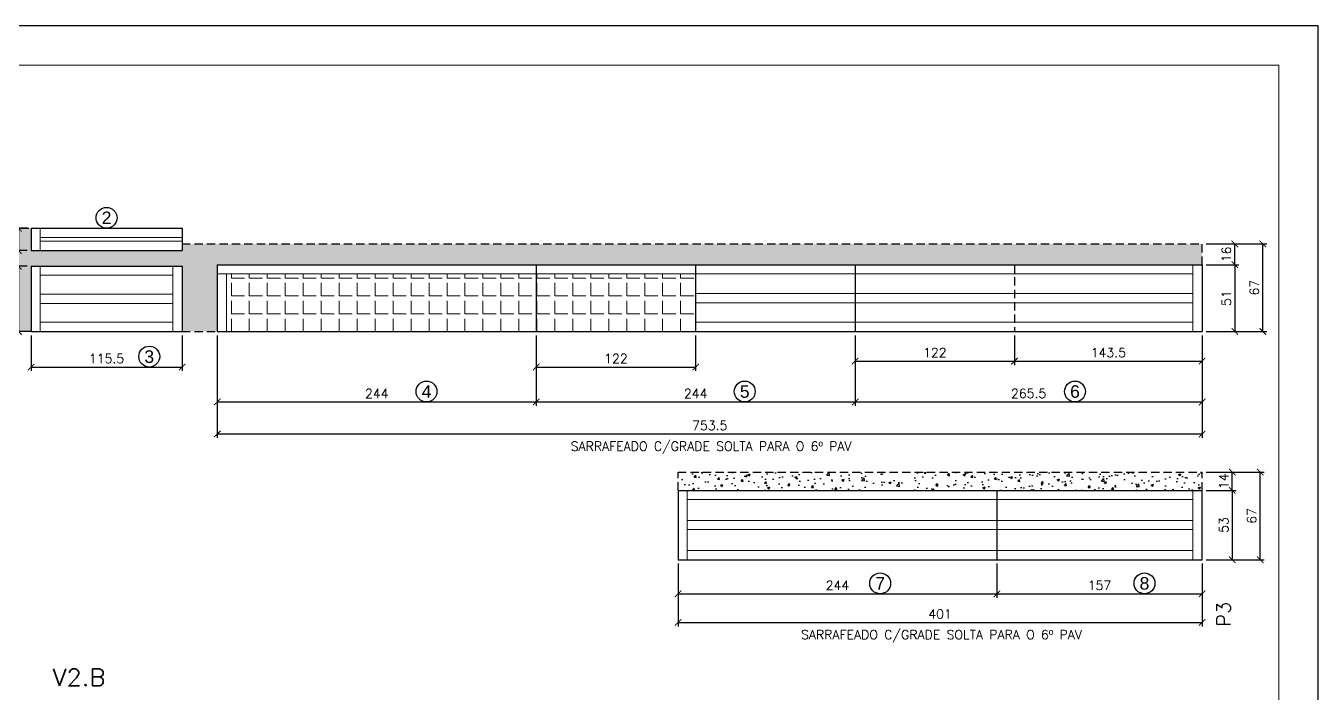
# Model space of a CAD drawing. Extents: x -23436 to 4767, y -4638 to 9755.
# Drawn here: x -15425 to -14436, y 6921 to 7432 of the extents above; entities that cross this region are included whole.
import ezdxf
from ezdxf.enums import TextEntityAlignment as Align

# ---------------------------------------------------------------- set-up
doc = ezdxf.new("R2010")
doc.units = 0
doc.header["$PDMODE"] = 2
doc.header["$PDSIZE"] = 10
doc.linetypes.add('HIDDEN', pattern=[9.525, 6.35, -3.175])
doc.layers.get('0').update_dxf_attribs({"lineweight": 13})
doc.layers.get('Defpoints').update_dxf_attribs({"lineweight": 13})
for name, color, linetype in [('Concreto', 250, 'HIDDEN'), ('Cota', 4, 'Continuous'), ('MB Logo', 255, 'Continuous'), ('Painéis', 200, 'Continuous'), ('Romaneio', 10, 'Continuous')]:
    doc.layers.add(name, color=color, linetype=linetype)
for name, color, linetype, lineweight in [('FOLHA MB', 7, 'Continuous', 13), ('Sarr 2.2x7', 40, 'Continuous', 9), ('Texto Seção', 7, 'Continuous', 15)]:
    doc.layers.add(name, color=color, linetype=linetype, lineweight=lineweight)
doc.layers.add('Laje_Perimetro', color=7, linetype='Continuous', plot=False)
doc.styles.add('ARIAL', font='arial.ttf', dxfattribs={"oblique": 15, "height": 25})
doc.styles.add('REGUA-120', font='ROMANS.shx', dxfattribs={"height": 15})
doc.styles.add('ROMANS', font='romans.shx')
doc.dimstyles.new('Cota Paínel', dxfattribs={"dimtxt": 7, "dimasz": 5, "dimexe": 3, "dimexo": 3, "dimgap": 3, "dimtad": 1, "dimdec": 1, "dimzin": 12, "dimdsep": 46, "dimtxsty": 'ROMANS', "dimblk": 'ARCHTICK', "dimcen": 0, "dimclrd": 4, "dimclre": 4, "dimclrt": 1, "dimadec": 1, "dimazin": 3, "dimtfac": 1, "dimtdec": 1, "dimtmove": 0, "dimatfit": 3, "dimldrblk": 'OBLIQUE', "dimfxl": 1, "dimtolj": 1, "dimtzin": 12, "dimarcsym": 0})
pattern_1 = [(0, (187.098, 254.14), (0, 13.75), [10, -3.75]), (90, (187.098, 254.14), (-13.75, 8e-16), [10, -3.75])]

# ---------------------------------------------------------------- blocks, each defined once
blk = doc.blocks.new('A$C169d8357')
at = {"layer": 'FOLHA MB', "color": 1}
for points in [[(0, 1199.94), (0, 149.94), (1485.02, 149.94), (1485.02, 1199.94)], [(70, 1169.94), (70, 179.94), (1455.02, 179.94), (1455.02, 1169.94)]]:
    blk.add_lwpolyline(points, close=True, dxfattribs=at)
blk = doc.blocks.new('_ArchTick')
at = {"color": 0, "linetype": 'ByBlock', "const_width": 0.15}
blk.add_lwpolyline([(-0.5, -0.5), (0.5, 0.5)], dxfattribs=at)
blk = doc.blocks.new('*D250')
at = {"layer": 'Cota', "color": 4, "lineweight": -2, "transparency": 16777216}
for p, q in [((-15421.14, 7195.26), (-15421.14, 7168)), ((-15305.64, 7195.26), (-15305.64, 7168)), ((-15421.14, 7171), (-15305.64, 7171))]:
    blk.add_line(p, q, dxfattribs=at)
at = {"layer": 'Defpoints', "color": 0, "transparency": 16777216}
for p in [(-15421.14, 7198.26), (-15305.64, 7198.26), (-15305.64, 7171)]:
    blk.add_point(p, dxfattribs=at)
at = {"layer": 'Cota', "color": 4, "lineweight": -2, "transparency": 16777216, "xscale": 5, "yscale": 5, "zscale": 5, "rotation": 180}
blk.add_blockref('_ArchTick', (-15421.14, 7171), dxfattribs=at)
at = {"layer": 'Cota', "color": 4, "lineweight": -2, "transparency": 16777216, "xscale": 5, "yscale": 5, "zscale": 5}
blk.add_blockref('_ArchTick', (-15305.64, 7171), dxfattribs=at)
at = {"layer": 'Cota', "color": 1, "transparency": 16777216, "insert": (-15363.39, 7177.5), "char_height": 7, "attachment_point": 5, "style": 'ROMANS'}
blk.add_mtext('\\A1;115.5', dxfattribs=at)
blk = doc.blocks.new('_OBLIQUE')
at = {"color": 0, "linetype": 'ByBlock', "lineweight": -2}
for p, q in [((0, 0), (-1, 0)), ((-0.5, -0.5), (0.5, 0.5))]:
    blk.add_line(p, q, dxfattribs=at)
blk = doc.blocks.new('*D251')
at = {"layer": 'Cota', "color": 4, "lineweight": -2, "transparency": 16777216}
for p, q in [((-15278.64, 7195.26), (-15278.64, 7141.26)), ((-15034.64, 7195.26), (-15034.64, 7141.26)), ((-15278.64, 7144.26), (-15034.64, 7144.26))]:
    blk.add_line(p, q, dxfattribs=at)
at = {"layer": 'Defpoints', "color": 0, "transparency": 16777216}
for p in [(-15278.64, 7198.26), (-15034.64, 7198.26), (-15034.64, 7144.26)]:
    blk.add_point(p, dxfattribs=at)
at = {"layer": 'Cota', "color": 4, "lineweight": -2, "transparency": 16777216, "xscale": 5, "yscale": 5, "zscale": 5, "rotation": 180}
blk.add_blockref('_ArchTick', (-15278.64, 7144.26), dxfattribs=at)
at = {"layer": 'Cota', "color": 4, "lineweight": -2, "transparency": 16777216, "xscale": 5, "yscale": 5, "zscale": 5}
blk.add_blockref('_ArchTick', (-15034.64, 7144.26), dxfattribs=at)
at = {"layer": 'Cota', "color": 1, "transparency": 16777216, "insert": (-15156.64, 7150.76), "char_height": 7, "attachment_point": 5, "style": 'ROMANS'}
blk.add_mtext('\\A1;244', dxfattribs=at)
blk = doc.blocks.new('*D252')
at = {"layer": 'Cota', "color": 4, "lineweight": -2, "transparency": 16777216}
for p, q in [((-15034.64, 7195.26), (-15034.64, 7168)), ((-14912.64, 7195.26), (-14912.64, 7168)), ((-15034.64, 7171), (-14912.64, 7171))]:
    blk.add_line(p, q, dxfattribs=at)
at = {"layer": 'Defpoints', "color": 0, "transparency": 16777216}
for p in [(-15034.64, 7198.26), (-14912.64, 7198.26), (-14912.64, 7171)]:
    blk.add_point(p, dxfattribs=at)
at = {"layer": 'Cota', "color": 4, "lineweight": -2, "transparency": 16777216, "xscale": 5, "yscale": 5, "zscale": 5, "rotation": 180}
blk.add_blockref('_ArchTick', (-15034.64, 7171), dxfattribs=at)
at = {"layer": 'Cota', "color": 4, "lineweight": -2, "transparency": 16777216, "xscale": 5, "yscale": 5, "zscale": 5}
blk.add_blockref('_ArchTick', (-14912.64, 7171), dxfattribs=at)
at = {"layer": 'Cota', "color": 1, "transparency": 16777216, "insert": (-14973.64, 7177.5), "char_height": 7, "attachment_point": 5, "style": 'ROMANS'}
blk.add_mtext('\\A1;122', dxfattribs=at)
blk = doc.blocks.new('*D253')
at = {"layer": 'Cota', "color": 4, "lineweight": -2, "transparency": 16777216}
for p, q in [((-15034.64, 7195.26), (-15034.64, 7141.26)), ((-14790.64, 7195.26), (-14790.64, 7141.26)), ((-15034.64, 7144.26), (-14790.64, 7144.26))]:
    blk.add_line(p, q, dxfattribs=at)
at = {"layer": 'Defpoints', "color": 0, "transparency": 16777216}
for p in [(-15034.64, 7198.26), (-14790.64, 7198.26), (-14790.64, 7144.26)]:
    blk.add_point(p, dxfattribs=at)
at = {"layer": 'Cota', "color": 4, "lineweight": -2, "transparency": 16777216, "xscale": 5, "yscale": 5, "zscale": 5, "rotation": 180}
blk.add_blockref('_ArchTick', (-15034.64, 7144.26), dxfattribs=at)
at = {"layer": 'Cota', "color": 4, "lineweight": -2, "transparency": 16777216, "xscale": 5, "yscale": 5, "zscale": 5}
blk.add_blockref('_ArchTick', (-14790.64, 7144.26), dxfattribs=at)
at = {"layer": 'Cota', "color": 1, "transparency": 16777216, "insert": (-14912.64, 7150.76), "char_height": 7, "attachment_point": 5, "style": 'ROMANS'}
blk.add_mtext('\\A1;244', dxfattribs=at)
blk = doc.blocks.new('*D254')
at = {"layer": 'Cota', "color": 4, "lineweight": -2, "transparency": 16777216}
for p, q in [((-14790.64, 7195.26), (-14790.64, 7172.54)), ((-14668.64, 7195.26), (-14668.64, 7172.54)), ((-14790.64, 7175.54), (-14668.64, 7175.54))]:
    blk.add_line(p, q, dxfattribs=at)
at = {"layer": 'Defpoints', "color": 0, "transparency": 16777216}
for p in [(-14790.64, 7198.26), (-14668.64, 7198.26), (-14668.64, 7175.54)]:
    blk.add_point(p, dxfattribs=at)
at = {"layer": 'Cota', "color": 4, "lineweight": -2, "transparency": 16777216, "xscale": 5, "yscale": 5, "zscale": 5, "rotation": 180}
blk.add_blockref('_ArchTick', (-14790.64, 7175.54), dxfattribs=at)
at = {"layer": 'Cota', "color": 4, "lineweight": -2, "transparency": 16777216, "xscale": 5, "yscale": 5, "zscale": 5}
blk.add_blockref('_ArchTick', (-14668.64, 7175.54), dxfattribs=at)
at = {"layer": 'Cota', "color": 1, "transparency": 16777216, "insert": (-14729.64, 7182.04), "char_height": 7, "attachment_point": 5, "style": 'ROMANS'}
blk.add_mtext('\\A1;122', dxfattribs=at)
blk = doc.blocks.new('*D255')
at = {"layer": 'Cota', "color": 4, "lineweight": -2, "transparency": 16777216}
for p, q in [((-14668.64, 7195.26), (-14668.64, 7172.54)), ((-14525.14, 7195.26), (-14525.14, 7172.54)), ((-14668.64, 7175.54), (-14525.14, 7175.54))]:
    blk.add_line(p, q, dxfattribs=at)
at = {"layer": 'Defpoints', "color": 0, "transparency": 16777216}
for p in [(-14668.64, 7198.26), (-14525.14, 7198.26), (-14525.14, 7175.54)]:
    blk.add_point(p, dxfattribs=at)
at = {"layer": 'Cota', "color": 4, "lineweight": -2, "transparency": 16777216, "xscale": 5, "yscale": 5, "zscale": 5, "rotation": 180}
blk.add_blockref('_ArchTick', (-14668.64, 7175.54), dxfattribs=at)
at = {"layer": 'Cota', "color": 4, "lineweight": -2, "transparency": 16777216, "xscale": 5, "yscale": 5, "zscale": 5}
blk.add_blockref('_ArchTick', (-14525.14, 7175.54), dxfattribs=at)
at = {"layer": 'Cota', "color": 1, "transparency": 16777216, "insert": (-14596.89, 7182.04), "char_height": 7, "attachment_point": 5, "style": 'ROMANS'}
blk.add_mtext('\\A1;143.5', dxfattribs=at)
blk = doc.blocks.new('*D256')
at = {"layer": 'Cota', "color": 4, "lineweight": -2, "transparency": 16777216}
for p, q in [((-14790.64, 7195.26), (-14790.64, 7141.26)), ((-14525.14, 7195.26), (-14525.14, 7141.26)), ((-14790.64, 7144.26), (-14525.14, 7144.26))]:
    blk.add_line(p, q, dxfattribs=at)
at = {"layer": 'Defpoints', "color": 0, "transparency": 16777216}
for p in [(-14790.64, 7198.26), (-14525.14, 7198.26), (-14525.14, 7144.26)]:
    blk.add_point(p, dxfattribs=at)
at = {"layer": 'Cota', "color": 4, "lineweight": -2, "transparency": 16777216, "xscale": 5, "yscale": 5, "zscale": 5, "rotation": 180}
blk.add_blockref('_ArchTick', (-14790.64, 7144.26), dxfattribs=at)
at = {"layer": 'Cota', "color": 4, "lineweight": -2, "transparency": 16777216, "xscale": 5, "yscale": 5, "zscale": 5}
blk.add_blockref('_ArchTick', (-14525.14, 7144.26), dxfattribs=at)
at = {"layer": 'Cota', "color": 1, "transparency": 16777216, "insert": (-14657.89, 7150.76), "char_height": 7, "attachment_point": 5, "style": 'ROMANS'}
blk.add_mtext('\\A1;265.5', dxfattribs=at)
blk = doc.blocks.new('*D257')
at = {"layer": 'Cota', "color": 4, "lineweight": -2, "transparency": 16777216}
for p, q in [((-15424.14, 7277.26), (-15433.82, 7277.26)), ((-15430.82, 7277.26), (-15430.82, 7260.26)), ((-15424.14, 7260.26), (-15433.82, 7260.26))]:
    blk.add_line(p, q, dxfattribs=at)
at = {"layer": 'Defpoints', "color": 0, "transparency": 16777216}
for p in [(-15421.14, 7277.26), (-15430.82, 7260.26), (-15421.14, 7260.26)]:
    blk.add_point(p, dxfattribs=at)
at = {"layer": 'Cota', "color": 4, "lineweight": -2, "transparency": 16777216, "xscale": 5, "yscale": 5, "zscale": 5}
for p, rotation in [((-15430.82, 7277.26), 90), ((-15430.82, 7260.26), 270)]:
    blk.add_blockref('_ArchTick', p, dxfattribs=dict(at, rotation=rotation))
at = {"layer": 'Cota', "color": 1, "transparency": 16777216, "insert": (-15437.32, 7268.76), "char_height": 7, "attachment_point": 5, "rotation": 90, "style": 'ROMANS'}
blk.add_mtext('\\A1;17', dxfattribs=at)
blk = doc.blocks.new('*D258')
at = {"layer": 'Cota', "color": 4, "lineweight": -2, "transparency": 16777216}
for p, q in [((-15424.14, 7248.26), (-15433.82, 7248.26)), ((-15430.82, 7248.26), (-15430.82, 7198.26)), ((-15424.14, 7198.26), (-15433.82, 7198.26))]:
    blk.add_line(p, q, dxfattribs=at)
at = {"layer": 'Defpoints', "color": 0, "transparency": 16777216}
for p in [(-15421.14, 7248.26), (-15430.82, 7198.26), (-15421.14, 7198.26)]:
    blk.add_point(p, dxfattribs=at)
at = {"layer": 'Cota', "color": 4, "lineweight": -2, "transparency": 16777216, "xscale": 5, "yscale": 5, "zscale": 5}
for p, rotation in [((-15430.82, 7248.26), 90), ((-15430.82, 7198.26), 270)]:
    blk.add_blockref('_ArchTick', p, dxfattribs=dict(at, rotation=rotation))
at = {"layer": 'Cota', "color": 1, "transparency": 16777216, "insert": (-15437.32, 7223.26), "char_height": 7, "attachment_point": 5, "rotation": 90, "style": 'ROMANS'}
blk.add_mtext('\\A1;50', dxfattribs=at)
blk = doc.blocks.new('*D259')
at = {"layer": 'Cota', "color": 4, "lineweight": -2, "transparency": 16777216}
for p, q in [((-14522.14, 7249.26), (-14497.05, 7249.26)), ((-14500.05, 7249.26), (-14500.05, 7198.26)), ((-14522.14, 7198.26), (-14497.05, 7198.26))]:
    blk.add_line(p, q, dxfattribs=at)
at = {"layer": 'Defpoints', "color": 0, "transparency": 16777216}
for p in [(-14525.14, 7249.26), (-14525.14, 7198.26), (-14500.05, 7198.26)]:
    blk.add_point(p, dxfattribs=at)
at = {"layer": 'Cota', "color": 4, "lineweight": -2, "transparency": 16777216, "xscale": 5, "yscale": 5, "zscale": 5}
for p, rotation in [((-14500.05, 7249.26), 90), ((-14500.05, 7198.26), 270)]:
    blk.add_blockref('_ArchTick', p, dxfattribs=dict(at, rotation=rotation))
at = {"layer": 'Cota', "color": 1, "transparency": 16777216, "insert": (-14506.55, 7223.76), "char_height": 7, "attachment_point": 5, "rotation": 90, "style": 'ROMANS'}
blk.add_mtext('\\A1;51', dxfattribs=at)
blk = doc.blocks.new('*D260')
at = {"layer": 'Cota', "color": 4, "lineweight": -2, "transparency": 16777216}
for p, q in [((-14522.14, 7265.26), (-14497.05, 7265.26)), ((-14500.05, 7249.26), (-14500.05, 7265.26)), ((-14522.14, 7249.26), (-14497.05, 7249.26))]:
    blk.add_line(p, q, dxfattribs=at)
at = {"layer": 'Defpoints', "color": 0, "transparency": 16777216}
for p in [(-14525.14, 7265.26), (-14500.05, 7265.26), (-14525.14, 7249.26)]:
    blk.add_point(p, dxfattribs=at)
at = {"layer": 'Cota', "color": 4, "lineweight": -2, "transparency": 16777216, "xscale": 5, "yscale": 5, "zscale": 5}
for p, rotation in [((-14500.05, 7265.26), 90), ((-14500.05, 7249.26), 270)]:
    blk.add_blockref('_ArchTick', p, dxfattribs=dict(at, rotation=rotation))
at = {"layer": 'Cota', "color": 1, "transparency": 16777216, "insert": (-14506.55, 7257.26), "char_height": 7, "attachment_point": 5, "rotation": 90, "style": 'ROMANS'}
blk.add_mtext('\\A1;16', dxfattribs=at)
blk = doc.blocks.new('*D261')
at = {"layer": 'Cota', "color": 4, "lineweight": -2, "transparency": 16777216}
for p, q in [((-14522.14, 7265.26), (-14475.71, 7265.26)), ((-14478.71, 7198.26), (-14478.71, 7265.26)), ((-14522.14, 7198.26), (-14475.71, 7198.26))]:
    blk.add_line(p, q, dxfattribs=at)
at = {"layer": 'Defpoints', "color": 0, "transparency": 16777216}
for p in [(-14525.14, 7265.26), (-14478.71, 7265.26), (-14525.14, 7198.26)]:
    blk.add_point(p, dxfattribs=at)
at = {"layer": 'Cota', "color": 4, "lineweight": -2, "transparency": 16777216, "xscale": 5, "yscale": 5, "zscale": 5}
for p, rotation in [((-14478.71, 7265.26), 90), ((-14478.71, 7198.26), 270)]:
    blk.add_blockref('_ArchTick', p, dxfattribs=dict(at, rotation=rotation))
at = {"layer": 'Cota', "color": 1, "transparency": 16777216, "insert": (-14485.21, 7231.76), "char_height": 7, "attachment_point": 5, "rotation": 90, "style": 'ROMANS'}
blk.add_mtext('\\A1;67', dxfattribs=at)
blk = doc.blocks.new('*D262')
at = {"layer": 'Cota', "color": 4, "lineweight": -2, "transparency": 16777216}
for p, q in [((-14522.14, 7076.51), (-14499.07, 7076.51)), ((-14502.07, 7076.51), (-14502.07, 7023.51)), ((-14522.14, 7023.51), (-14499.07, 7023.51))]:
    blk.add_line(p, q, dxfattribs=at)
at = {"layer": 'Defpoints', "color": 0, "transparency": 16777216}
for p in [(-14525.14, 7076.51), (-14525.14, 7023.51), (-14502.07, 7023.51)]:
    blk.add_point(p, dxfattribs=at)
at = {"layer": 'Cota', "color": 4, "lineweight": -2, "transparency": 16777216, "xscale": 5, "yscale": 5, "zscale": 5}
for p, rotation in [((-14502.07, 7076.51), 90), ((-14502.07, 7023.51), 270)]:
    blk.add_blockref('_ArchTick', p, dxfattribs=dict(at, rotation=rotation))
at = {"layer": 'Cota', "color": 1, "transparency": 16777216, "insert": (-14508.57, 7050.01), "char_height": 7, "attachment_point": 5, "rotation": 90, "style": 'ROMANS'}
blk.add_mtext('\\A1;53', dxfattribs=at)
blk = doc.blocks.new('*D263')
at = {"layer": 'Cota', "color": 4, "lineweight": -2, "transparency": 16777216}
for p, q in [((-14522.14, 7090.51), (-14499.07, 7090.51)), ((-14502.07, 7076.51), (-14502.07, 7090.51)), ((-14522.14, 7076.51), (-14499.07, 7076.51))]:
    blk.add_line(p, q, dxfattribs=at)
at = {"layer": 'Defpoints', "color": 0, "transparency": 16777216}
for p in [(-14525.14, 7090.51), (-14502.07, 7090.51), (-14525.14, 7076.51)]:
    blk.add_point(p, dxfattribs=at)
at = {"layer": 'Cota', "color": 4, "lineweight": -2, "transparency": 16777216, "xscale": 5, "yscale": 5, "zscale": 5}
for p, rotation in [((-14502.07, 7090.51), 90), ((-14502.07, 7076.51), 270)]:
    blk.add_blockref('_ArchTick', p, dxfattribs=dict(at, rotation=rotation))
at = {"layer": 'Cota', "color": 1, "transparency": 16777216, "insert": (-14508.57, 7083.51), "char_height": 7, "attachment_point": 5, "rotation": 90, "style": 'ROMANS'}
blk.add_mtext('\\A1;14', dxfattribs=at)
blk = doc.blocks.new('*D264')
at = {"layer": 'Cota', "color": 4, "lineweight": -2, "transparency": 16777216}
for p, q in [((-14522.14, 7090.51), (-14477.66, 7090.51)), ((-14480.66, 7023.51), (-14480.66, 7090.51)), ((-14522.14, 7023.51), (-14477.66, 7023.51))]:
    blk.add_line(p, q, dxfattribs=at)
at = {"layer": 'Defpoints', "color": 0, "transparency": 16777216}
for p in [(-14525.14, 7090.51), (-14480.66, 7090.51), (-14525.14, 7023.51)]:
    blk.add_point(p, dxfattribs=at)
at = {"layer": 'Cota', "color": 4, "lineweight": -2, "transparency": 16777216, "xscale": 5, "yscale": 5, "zscale": 5}
for p, rotation in [((-14480.66, 7090.51), 90), ((-14480.66, 7023.51), 270)]:
    blk.add_blockref('_ArchTick', p, dxfattribs=dict(at, rotation=rotation))
at = {"layer": 'Cota', "color": 1, "transparency": 16777216, "insert": (-14487.16, 7057.01), "char_height": 7, "attachment_point": 5, "rotation": 90, "style": 'ROMANS'}
blk.add_mtext('\\A1;67', dxfattribs=at)
blk = doc.blocks.new('*D265')
at = {"layer": 'Cota', "color": 4, "lineweight": -2, "transparency": 16777216}
for p, q in [((-14926.14, 7020.51), (-14926.14, 6994.38)), ((-14682.14, 7020.51), (-14682.14, 6994.38)), ((-14926.14, 6997.38), (-14682.14, 6997.38))]:
    blk.add_line(p, q, dxfattribs=at)
at = {"layer": 'Defpoints', "color": 0, "transparency": 16777216}
for p in [(-14926.14, 7023.51), (-14682.14, 7023.51), (-14682.14, 6997.38)]:
    blk.add_point(p, dxfattribs=at)
at = {"layer": 'Cota', "color": 4, "lineweight": -2, "transparency": 16777216, "xscale": 5, "yscale": 5, "zscale": 5, "rotation": 180}
blk.add_blockref('_ArchTick', (-14926.14, 6997.38), dxfattribs=at)
at = {"layer": 'Cota', "color": 4, "lineweight": -2, "transparency": 16777216, "xscale": 5, "yscale": 5, "zscale": 5}
blk.add_blockref('_ArchTick', (-14682.14, 6997.38), dxfattribs=at)
at = {"layer": 'Cota', "color": 1, "transparency": 16777216, "insert": (-14804.14, 7003.88), "char_height": 7, "attachment_point": 5, "style": 'ROMANS'}
blk.add_mtext('\\A1;244', dxfattribs=at)
blk = doc.blocks.new('*D266')
at = {"layer": 'Cota', "color": 4, "lineweight": -2, "transparency": 16777216}
for p, q in [((-14682.14, 7020.51), (-14682.14, 6994.38)), ((-14525.14, 7020.51), (-14525.14, 6994.38)), ((-14682.14, 6997.38), (-14525.14, 6997.38))]:
    blk.add_line(p, q, dxfattribs=at)
at = {"layer": 'Defpoints', "color": 0, "transparency": 16777216}
for p in [(-14682.14, 7023.51), (-14525.14, 7023.51), (-14525.14, 6997.38)]:
    blk.add_point(p, dxfattribs=at)
at = {"layer": 'Cota', "color": 4, "lineweight": -2, "transparency": 16777216, "xscale": 5, "yscale": 5, "zscale": 5, "rotation": 180}
blk.add_blockref('_ArchTick', (-14682.14, 6997.38), dxfattribs=at)
at = {"layer": 'Cota', "color": 4, "lineweight": -2, "transparency": 16777216, "xscale": 5, "yscale": 5, "zscale": 5}
blk.add_blockref('_ArchTick', (-14525.14, 6997.38), dxfattribs=at)
at = {"layer": 'Cota', "color": 1, "transparency": 16777216, "insert": (-14603.64, 7003.88), "char_height": 7, "attachment_point": 5, "style": 'ROMANS'}
blk.add_mtext('\\A1;157', dxfattribs=at)
blk = doc.blocks.new('*D267')
at = {"layer": 'Cota', "color": 4, "lineweight": -2, "transparency": 16777216}
for p, q in [((-14926.14, 7020.51), (-14926.14, 6972.46)), ((-14525.14, 7020.51), (-14525.14, 6972.46)), ((-14926.14, 6975.46), (-14525.14, 6975.46))]:
    blk.add_line(p, q, dxfattribs=at)
at = {"layer": 'Defpoints', "color": 0, "transparency": 16777216}
for p in [(-14926.14, 7023.51), (-14525.14, 7023.51), (-14525.14, 6975.46)]:
    blk.add_point(p, dxfattribs=at)
at = {"layer": 'Cota', "color": 4, "lineweight": -2, "transparency": 16777216, "xscale": 5, "yscale": 5, "zscale": 5, "rotation": 180}
blk.add_blockref('_ArchTick', (-14926.14, 6975.46), dxfattribs=at)
at = {"layer": 'Cota', "color": 4, "lineweight": -2, "transparency": 16777216, "xscale": 5, "yscale": 5, "zscale": 5}
blk.add_blockref('_ArchTick', (-14525.14, 6975.46), dxfattribs=at)
at = {"layer": 'Cota', "color": 1, "transparency": 16777216, "insert": (-14725.64, 6981.96), "char_height": 7, "attachment_point": 5, "style": 'ROMANS'}
blk.add_mtext('\\A1;401', dxfattribs=at)
blk = doc.blocks.new('*D286')
at = {"layer": 'Cota', "color": 4, "lineweight": -2, "transparency": 16777216}
for p, q in [((-15278.64, 7195.26), (-15278.64, 7116.74)), ((-14525.14, 7195.26), (-14525.14, 7116.74)), ((-15278.64, 7119.74), (-14525.14, 7119.74))]:
    blk.add_line(p, q, dxfattribs=at)
at = {"layer": 'Defpoints', "color": 0, "transparency": 16777216}
for p in [(-15278.64, 7198.26), (-14525.14, 7198.26), (-14525.14, 7119.74)]:
    blk.add_point(p, dxfattribs=at)
at = {"layer": 'Cota', "color": 4, "lineweight": -2, "transparency": 16777216, "xscale": 5, "yscale": 5, "zscale": 5, "rotation": 180}
blk.add_blockref('_ArchTick', (-15278.64, 7119.74), dxfattribs=at)
at = {"layer": 'Cota', "color": 4, "lineweight": -2, "transparency": 16777216, "xscale": 5, "yscale": 5, "zscale": 5}
blk.add_blockref('_ArchTick', (-14525.14, 7119.74), dxfattribs=at)
at = {"layer": 'Cota', "color": 1, "transparency": 16777216, "insert": (-14901.89, 7126.24), "char_height": 7, "attachment_point": 5, "style": 'ROMANS'}
blk.add_mtext('\\A1;753.5', dxfattribs=at)

msp = doc.modelspace()

# ---------------------------------------------------------------- hatches: boundary and pattern name
at = {"true_color": 0x636466}
h = msp.add_hatch(dxfattribs=at)
h.set_pattern_fill('ANGLE', color=251, scale=50)
h.set_pattern_definition(pattern_1)
h.paths.add_polyline_path([(-15034.64, 7242.26), (-15271.64, 7242.26), (-15271.64, 7198.26), (-15034.64, 7198.26)])
h = msp.add_hatch(dxfattribs=at)
h.set_pattern_fill('ANGLE', color=251, scale=50)
h.set_pattern_definition(pattern_1)
h.paths.add_polyline_path([(-14912.64, 7242.26), (-15034.64, 7242.26), (-15034.64, 7198.26), (-14912.64, 7198.26), (-14912.64, 7205.26)])
at = {"layer": 'Concreto'}
h = msp.add_hatch(dxfattribs=at)
h.set_pattern_fill('AR-CONC', color=256, scale=2.5)
h.set_pattern_definition([(50, (187.098, 254.14), (17.931505, -1.568803), [1.875, -20.625]), (355, (187.098, 254.14), (-3.468783, 18.804803), [1.5, -16.5]), (100.45144, (188.593, 254.009), (14.462721, 17.236), [1.593505, -17.528553]), (46.1842, (187.098, 259.14), (26.681033, -4.137982), [2.8125, -30.9375]), (96.63564, (189.322, 258.795), (23.36655, 24.352965), [2.39026, -26.292844]), (351.18416, (187.098, 259.14), (23.36655, 24.352965), [2.25, -24.75]), (21, (189.598, 257.89), (14.922676, -10.065472), [1.875, -20.625]), (326, (189.598, 257.89), (6.082883, 18.128751), [1.5, -16.5]), (71.45144, (190.842, 257.05), (21.00556, 8.063279), [1.593505, -17.528553]), (37.5, (187.0985, 254.1395), (0.3039964, 8.3223463), [0, -16.3, 0, -16.75, 0, -16.5625]), (7.5, (187.0985, 254.1395), (6.5767384, 9.860293), [0, -9.55, 0, -15.925, 0, -6.3125]), (327.5, (181.5235, 254.1395), (13.345561, -0.5638718), [0, -6.25, 0, -19.5, 0, -25.875]), (317.5, (179.023, 254.14), (14.579654, 2.5026246), [0, -8.125, 0, -12.95, 0, -18.375])])
h.paths.add_polyline_path([(-15278.64, 7249.26), (-14532.14, 7249.26), (-14525.14, 7249.26), (-14525.14, 7265.26), (-15278.64, 7265.26), (-15305.64, 7265.26), (-15305.64, 7260.26), (-15421.14, 7260.26), (-15421.14, 7277.26), (-15448.14, 7277.26), (-15448.14, 7212.26), (-15495.14, 7212.26), (-15495.14, 7198.26), (-15421.14, 7198.26), (-15421.14, 7248.26), (-15305.64, 7248.26), (-15305.64, 7198.26), (-15278.64, 7198.26)])
h = msp.add_hatch(dxfattribs=at)
h.set_pattern_fill('AR-CONC', color=256, scale=2.5)
h.set_pattern_definition([(50, (756.098, 276.335), (17.931505, -1.568803), [1.875, -20.625]), (355, (756.098, 276.335), (-3.468783, 18.804803), [1.5, -16.5]), (100.45144, (757.593, 276.204), (14.462721, 17.236), [1.593505, -17.528553]), (46.1842, (756.098, 281.335), (26.681033, -4.137982), [2.8125, -30.9375]), (96.63564, (758.322, 280.99), (23.36655, 24.352965), [2.39026, -26.292844]), (351.18416, (756.098, 281.335), (23.36655, 24.352965), [2.25, -24.75]), (21, (758.598, 280.085), (14.922676, -10.065472), [1.875, -20.625]), (326, (758.598, 280.085), (6.082883, 18.128751), [1.5, -16.5]), (71.45144, (759.842, 279.246), (21.00556, 8.063279), [1.593505, -17.528553]), (37.5, (756.0985, 276.3346), (0.3039964, 8.3223463), [0, -16.3, 0, -16.75, 0, -16.5625]), (7.5, (756.0985, 276.3346), (6.5767384, 9.860293), [0, -9.55, 0, -15.925, 0, -6.3125]), (327.5, (750.5235, 276.3346), (13.345561, -0.5638718), [0, -6.25, 0, -19.5, 0, -25.875]), (317.5, (748.023, 276.335), (14.579654, 2.5026246), [0, -8.125, 0, -12.95, 0, -18.375])])
h.paths.add_polyline_path([(-14525.14, 7090.51), (-14926.14, 7090.51), (-14926.14, 7076.51), (-14919.14, 7076.51), (-14532.14, 7076.51), (-14525.14, 7076.51)])

# ---------------------------------------------------------------- linework, layer by layer
for p, q in [((-15448.14, 7277.26), (-15421.14, 7277.26)), ((-15305.64, 7265.26), (-14525.14, 7265.26)), ((-14525.14, 7249.26), (-14525.14, 7265.26)), ((-15421.14, 7198.26), (-15495.14, 7198.26)), ((-15305.64, 7198.26), (-15278.64, 7198.26)), ((-14926.14, 7076.51), (-14926.14, 7090.51)), ((-14926.14, 7090.51), (-14525.14, 7090.51)), ((-14525.14, 7076.51), (-14525.14, 7090.51))]:
    msp.add_line(p, q, dxfattribs=at)
at = {"layer": 'Laje_Perimetro'}
msp.add_lwpolyline([(-14436.36, 7432.26), (-15921.38, 7432.26), (-15921.38, 6382.26), (-14436.36, 6382.26)], close=True, dxfattribs=at)
at = {"layer": 'Painéis'}
for p, q in [((-15421.14, 7277.26), (-15305.64, 7277.26)), ((-15421.14, 7277.26), (-15421.14, 7260.26)), ((-15305.64, 7277.26), (-15305.64, 7260.26)), ((-15421.14, 7260.26), (-15305.64, 7260.26)), ((-15421.14, 7248.26), (-15305.64, 7248.26)), ((-15421.14, 7248.26), (-15421.14, 7198.26)), ((-15305.64, 7248.26), (-15305.64, 7198.26)), ((-15278.64, 7249.26), (-15278.64, 7198.26)), ((-15278.64, 7249.26), (-14525.14, 7249.26)), ((-15034.64, 7249.26), (-15034.64, 7198.26)), ((-14912.64, 7249.26), (-14912.64, 7198.26)), ((-14790.64, 7249.26), (-14790.64, 7198.26)), ((-14525.14, 7249.26), (-14525.14, 7198.26)), ((-15421.14, 7198.26), (-15305.64, 7198.26)), ((-15278.64, 7198.26), (-14525.14, 7198.26)), ((-14926.14, 7076.51), (-14525.14, 7076.51)), ((-14926.14, 7076.51), (-14926.14, 7023.51)), ((-14682.14, 7076.51), (-14682.14, 7023.51)), ((-14525.14, 7023.51), (-14525.14, 7076.51)), ((-14926.14, 7023.51), (-14525.14, 7023.51))]:
    msp.add_line(p, q, dxfattribs=at)
at = {"layer": 'Painéis', "linetype": 'HIDDEN'}
msp.add_line((-14668.64, 7249.26), (-14668.64, 7198.26), dxfattribs=at)
at = {"layer": 'Romaneio'}
for centre in [(-15363.39, 7285.26), (-15330.71, 7179), (-15118.58, 7152.26), (-14875.11, 7152.26), (-14622.41, 7152.26), (-14771.48, 7005.38), (-14569.24, 7005.38)]:
    msp.add_circle(centre, 8, dxfattribs=at)
at = {"layer": 'Sarr 2.2x7', "color": 50}
for p, q in [((-15421.14, 7260.26), (-15421.14, 7277.26)), ((-15421.14, 7277.26), (-15417.64, 7277.26)), ((-15414.14, 7277.26), (-15417.64, 7277.26)), ((-15414.14, 7260.26), (-15414.14, 7277.26)), ((-15414.14, 7277.26), (-15414.14, 7273.76)), ((-15414.14, 7277.26), (-15305.64, 7277.26)), ((-15414.14, 7270.26), (-15414.14, 7273.76)), ((-15414.14, 7270.26), (-15305.64, 7270.26)), ((-15305.64, 7277.26), (-15305.64, 7273.76)), ((-15305.64, 7270.26), (-15305.64, 7273.76)), ((-15421.14, 7260.26), (-15417.64, 7260.26)), ((-15414.14, 7260.26), (-15417.64, 7260.26)), ((-15305.64, 7267.26), (-15414.14, 7267.26)), ((-15414.14, 7267.26), (-15414.14, 7263.76)), ((-15414.14, 7260.26), (-15414.14, 7263.76)), ((-15305.64, 7260.26), (-15414.14, 7260.26)), ((-15305.64, 7267.26), (-15305.64, 7263.76)), ((-15305.64, 7260.26), (-15305.64, 7263.76)), ((-15421.14, 7198.26), (-15421.14, 7248.26)), ((-15421.14, 7248.26), (-15417.64, 7248.26)), ((-15414.14, 7248.26), (-15417.64, 7248.26)), ((-15414.14, 7198.26), (-15414.14, 7248.26)), ((-15414.14, 7248.26), (-15414.14, 7244.76)), ((-15414.14, 7248.26), (-15312.64, 7248.26)), ((-15312.64, 7248.26), (-15309.14, 7248.26)), ((-15312.64, 7248.26), (-15312.64, 7198.26)), ((-15312.64, 7248.26), (-15312.64, 7244.76)), ((-15305.64, 7248.26), (-15309.14, 7248.26)), ((-15305.64, 7248.26), (-15305.64, 7198.26)), ((-15278.64, 7249.26), (-15278.64, 7245.76)), ((-15278.64, 7249.26), (-14532.14, 7249.26)), ((-14532.14, 7249.26), (-14532.14, 7245.76)), ((-14532.14, 7249.26), (-14528.64, 7249.26)), ((-14532.14, 7249.26), (-14532.14, 7198.26)), ((-14525.14, 7249.26), (-14528.64, 7249.26)), ((-14525.14, 7249.26), (-14525.14, 7198.26)), ((-15414.14, 7241.26), (-15414.14, 7244.76)), ((-15414.14, 7241.26), (-15312.64, 7241.26)), ((-15312.64, 7241.26), (-15312.64, 7244.76)), ((-15278.64, 7242.26), (-15278.64, 7245.76)), ((-15278.64, 7242.26), (-14532.14, 7242.26)), ((-15278.64, 7198.26), (-15278.64, 7242.26)), ((-15278.64, 7242.26), (-15275.14, 7242.26)), ((-15271.64, 7242.26), (-15275.14, 7242.26)), ((-15271.64, 7198.26), (-15271.64, 7242.26)), ((-14532.14, 7242.26), (-14532.14, 7245.76)), ((-15312.64, 7226.76), (-15414.14, 7226.76)), ((-15414.14, 7226.76), (-15414.14, 7223.26)), ((-15414.14, 7219.76), (-15414.14, 7223.26)), ((-15312.64, 7219.76), (-15414.14, 7219.76)), ((-15312.64, 7226.76), (-15312.64, 7223.26)), ((-15312.64, 7219.76), (-15312.64, 7223.26)), ((-14532.14, 7227.26), (-14912.64, 7227.26)), ((-14912.64, 7227.26), (-14912.64, 7223.76)), ((-14912.64, 7220.26), (-14912.64, 7223.76)), ((-14532.14, 7220.26), (-14912.64, 7220.26)), ((-14532.14, 7227.26), (-14532.14, 7223.76)), ((-14532.14, 7220.26), (-14532.14, 7223.76)), ((-15312.64, 7205.26), (-15414.14, 7205.26)), ((-15414.14, 7205.26), (-15414.14, 7201.76)), ((-15414.14, 7198.26), (-15414.14, 7201.76)), ((-15312.64, 7205.26), (-15312.64, 7201.76)), ((-15312.64, 7198.26), (-15312.64, 7201.76)), ((-14532.14, 7205.26), (-14912.64, 7205.26)), ((-14912.64, 7205.26), (-14912.64, 7201.76)), ((-14912.64, 7198.26), (-14912.64, 7201.76)), ((-14532.14, 7205.26), (-14532.14, 7201.76)), ((-14532.14, 7198.26), (-14532.14, 7201.76)), ((-15421.14, 7198.26), (-15417.64, 7198.26)), ((-15414.14, 7198.26), (-15417.64, 7198.26)), ((-15312.64, 7198.26), (-15414.14, 7198.26)), ((-15312.64, 7198.26), (-15309.14, 7198.26)), ((-15305.64, 7198.26), (-15309.14, 7198.26)), ((-15278.64, 7198.26), (-15275.14, 7198.26)), ((-15271.64, 7198.26), (-15275.14, 7198.26)), ((-14532.14, 7198.26), (-14912.64, 7198.26)), ((-14532.14, 7198.26), (-14528.64, 7198.26)), ((-14525.14, 7198.26), (-14528.64, 7198.26)), ((-14926.14, 7023.51), (-14926.14, 7076.51)), ((-14926.14, 7076.51), (-14922.64, 7076.51)), ((-14919.14, 7076.51), (-14922.64, 7076.51)), ((-14919.14, 7023.51), (-14919.14, 7076.51)), ((-14919.14, 7076.51), (-14919.14, 7073.01)), ((-14919.14, 7076.51), (-14532.14, 7076.51)), ((-14919.14, 7069.51), (-14919.14, 7073.01)), ((-14532.14, 7076.51), (-14528.64, 7076.51)), ((-14532.14, 7076.51), (-14532.14, 7023.51)), ((-14532.14, 7076.51), (-14532.14, 7073.01)), ((-14532.14, 7069.51), (-14532.14, 7073.01)), ((-14525.14, 7076.51), (-14528.64, 7076.51)), ((-14525.14, 7076.51), (-14525.14, 7023.51)), ((-14919.14, 7069.51), (-14532.14, 7069.51)), ((-14532.14, 7053.51), (-14919.14, 7053.51)), ((-14919.14, 7053.51), (-14919.14, 7050.01)), ((-14919.14, 7046.51), (-14919.14, 7050.01)), ((-14532.14, 7053.51), (-14532.14, 7050.01)), ((-14532.14, 7046.51), (-14532.14, 7050.01)), ((-14532.14, 7046.51), (-14919.14, 7046.51)), ((-14532.14, 7030.51), (-14919.14, 7030.51)), ((-14919.14, 7030.51), (-14919.14, 7027.01)), ((-14532.14, 7030.51), (-14532.14, 7027.01)), ((-14926.14, 7023.51), (-14922.64, 7023.51)), ((-14919.14, 7023.51), (-14922.64, 7023.51)), ((-14919.14, 7023.51), (-14919.14, 7027.01)), ((-14532.14, 7023.51), (-14919.14, 7023.51)), ((-14532.14, 7023.51), (-14532.14, 7027.01)), ((-14532.14, 7023.51), (-14528.64, 7023.51)), ((-14525.14, 7023.51), (-14528.64, 7023.51))]:
    msp.add_line(p, q, dxfattribs=at)

# ---------------------------------------------------------------- block references
at = {"layer": 'MB Logo'}
msp.add_blockref('A$C169d8357', (-15921.38, 6232.32), dxfattribs=at)

# ---------------------------------------------------------------- texts
at = {"layer": 'Painéis', "color": 1, "char_height": 7, "attachment_point": 5, "style": 'ROMANS'}
for insert in [(-14900.82, 7109.21), (-14724.57, 6964.94)]:
    msp.add_mtext('\\A1;SARRAFEADO C/GRADE SOLTA PARA O 6º PAV', dxfattribs=dict(at, insert=insert))
at = {"layer": 'Romaneio', "color": 0, "style": 'ARIAL'}
for s, p in [('2', (-15363.39, 7285.26)), ('3', (-15330.71, 7179)), ('4', (-15118.58, 7152.26)), ('5', (-14875.11, 7152.26)), ('6', (-14622.41, 7152.26)), ('7', (-14771.48, 7005.38)), ('8', (-14569.24, 7005.38))]:
    msp.add_text(s, height=9.6, dxfattribs=at).set_placement(p, align=Align.MIDDLE_CENTER)
at = {"layer": 'Texto Seção', "style": 'REGUA-120', "width": 1.05}
msp.add_text('P3', height=10.4, rotation=90, dxfattribs=at).set_placement((-14503.4, 6972.16))
msp.add_text('V2.B', height=13, dxfattribs=at).set_placement((-15404.58, 6926.87))

# ---------------------------------------------------------------- dimensions: what is measured, and where the dimension line sits
at = {"layer": 'Cota'}
for base, p1, p2, picture, middle in [((-15430.82, 7260.26), (-15421.14, 7277.26), (-15421.14, 7260.26), '*D257', (-15437.32, 7268.76)), ((-14478.71, 7265.26), (-14525.14, 7198.26), (-14525.14, 7265.26), '*D261', (-14485.21, 7231.76)), ((-15430.82, 7198.26), (-15421.14, 7248.26), (-15421.14, 7198.26), '*D258', (-15437.32, 7223.26)), ((-14500.05, 7198.26), (-14525.14, 7249.26), (-14525.14, 7198.26), '*D259', (-14506.55, 7223.76)), ((-14480.66, 7090.51), (-14525.14, 7023.51), (-14525.14, 7090.51), '*D264', (-14487.16, 7057.01)), ((-14502.07, 7023.51), (-14525.14, 7076.51), (-14525.14, 7023.51), '*D262', (-14508.57, 7050.01))]:
    dim = msp.add_linear_dim(base=base, p1=p1, p2=p2, angle=90, dimstyle='Cota Paínel', dxfattribs=at)
    dim.commit()
    dim.dimension.update_dxf_attribs({"geometry": picture, "text_midpoint": middle})
for base, p1, p2, picture, middle in [((-14500.05, 7265.26), (-14525.14, 7249.26), (-14525.14, 7265.26), '*D260', (-14500.05, 7257.26)), ((-14502.07, 7090.51), (-14525.14, 7076.51), (-14525.14, 7090.51), '*D263', (-14502.07, 7083.51))]:
    dim = msp.add_linear_dim(base=base, p1=p1, p2=p2, angle=90, dimstyle='Cota Paínel', dxfattribs=at)
    dim.commit()
    dim.dimension.update_dxf_attribs({"geometry": picture, "text_midpoint": middle, "dimtype": 160})
for base, p1, p2, picture, middle in [((-15305.64, 7171), (-15421.14, 7198.26), (-15305.64, 7198.26), '*D250', (-15363.39, 7177.5)), ((-15034.64, 7144.26), (-15278.64, 7198.26), (-15034.64, 7198.26), '*D251', (-15156.64, 7150.76)), ((-14525.14, 7119.74), (-15278.64, 7198.26), (-14525.14, 7198.26), '*D286', (-14901.89, 7126.24)), ((-14912.64, 7171), (-15034.64, 7198.26), (-14912.64, 7198.26), '*D252', (-14973.64, 7177.5)), ((-14790.64, 7144.26), (-15034.64, 7198.26), (-14790.64, 7198.26), '*D253', (-14912.64, 7150.76)), ((-14525.14, 7144.26), (-14790.64, 7198.26), (-14525.14, 7198.26), '*D256', (-14657.89, 7150.76)), ((-14682.14, 6997.38), (-14926.14, 7023.51), (-14682.14, 7023.51), '*D265', (-14804.14, 7003.88)), ((-14525.14, 6975.46), (-14926.14, 7023.51), (-14525.14, 7023.51), '*D267', (-14725.64, 6981.96))]:
    dim = msp.add_linear_dim(base=base, p1=p1, p2=p2, dimstyle='Cota Paínel', dxfattribs=at)
    dim.commit()
    dim.dimension.update_dxf_attribs({"geometry": picture, "text_midpoint": middle})
for base, p1, p2, picture, middle in [((-14668.64, 7175.54), (-14790.64, 7198.26), (-14668.64, 7198.26), '*D254', (-14729.64, 7182.04)), ((-14525.14, 7175.54), (-14668.64, 7198.26), (-14525.14, 7198.26), '*D255', (-14596.89, 7182.04)), ((-14525.14, 6997.38), (-14682.14, 7023.51), (-14525.14, 7023.51), '*D266', (-14603.64, 7003.88))]:
    dim = msp.add_linear_dim(base=base, p1=p1, p2=p2, dimstyle='Cota Paínel', override={"dimtmove": 1}, dxfattribs=at)
    dim.commit()
    dim.dimension.update_dxf_attribs({"geometry": picture, "text_midpoint": middle})

doc.saveas('drawing.dxf')
